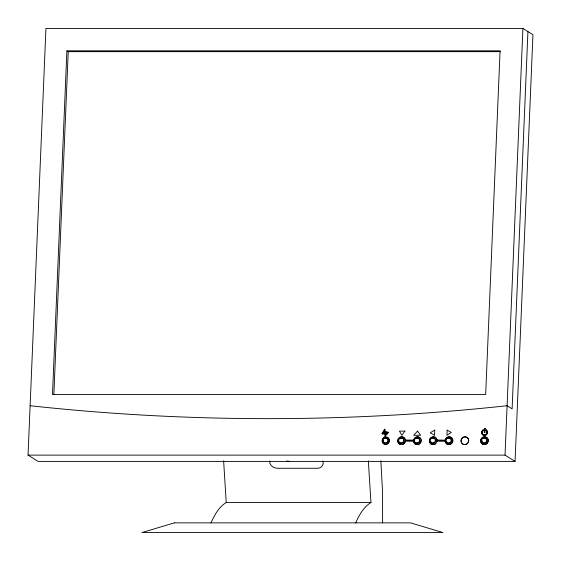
<?xml version="1.0" encoding="UTF-8"?>
<svg xmlns="http://www.w3.org/2000/svg" width="561" height="561" viewBox="0 0 561 561"><rect width="100%" height="100%" fill="white"/><g stroke="black" fill="none" stroke-linecap="round" stroke-linejoin="round"><path stroke-width="0.84" d="M28.05 455.118L45.939 28.443L522.908 28.443L532.95 34.726L515.061 461.401L38.092 461.401L28.05 455.118L505.026 455.118L515.061 461.401M66.892 50.82L52.489 394.474L485.672 394.474L500.075 50.82L66.892 50.82L68.232 51.661L500.538 51.661M53.863 394.432L68.232 51.661M484.522 428.464L484.36 432.342L484.353 428.359L485.153 428.464L484.353 428.359M484.992 432.342L484.985 428.359M505.026 455.118L522.908 28.443M527.929 31.584L512.116 408.864L507.095 405.722A2333.585 2225.073 -58 0 1 30.119 405.722M413.738 441.276L405.217 441.17L405.133 441.675A3.927 3.745 -58 0 1 399.194 443.849A3.927 3.745 -58 0 1 399.46 437.496A3.927 3.745 -58 0 1 405.217 439.663L405.428 440.273L413.78 440.273L405.259 440.168M413.611 440.168L413.695 439.663A3.927 3.745 -58 0 1 419.635 437.496A3.927 3.745 -58 0 1 419.369 443.849A3.927 3.745 -58 0 1 413.611 441.675L413.569 441.17M445.364 441.276L436.844 441.17L436.76 441.675A3.927 3.745 -58 0 1 430.827 443.849A3.927 3.745 -58 0 1 431.093 437.496A3.927 3.745 -58 0 1 436.844 439.663L437.054 440.273L445.406 440.273L436.886 440.168M436.928 441.78L437.012 439.768A3.927 3.745 -58 0 0 430.736 438.029A3.927 3.745 -58 0 0 432.166 444.522M445.245 440.168L445.329 439.663A3.927 3.745 -58 0 1 451.261 437.496A3.927 3.745 -58 0 1 450.995 443.849A3.927 3.745 -58 0 1 445.245 441.675L445.203 441.17M385.281 435.974L385.737 434.298A1.311 1.248 -58 0 0 386.978 432.398L388.493 432.398L386.529 434.922M210.985 522.866C214.484 515.152 218.769 507.06 226.23 502.509L370.954 502.509L368.339 460.805M355.709 522.866C359.208 515.152 363.5 507.06 370.954 502.509M382.006 433.681L384.874 433.891L382.006 433.681L384.643 429.151L385.014 432.061A1.311 1.248 -58 0 0 384.594 433.295M382.343 433.891L384.979 429.361M486.036 429.852A3.015 2.875 -58 0 1 486.618 434.333A3.015 2.875 -58 0 1 482.165 434.333A3.015 2.875 -58 0 1 483.126 429.852L483.351 430.273A2.517 2.398 -58 0 0 482.544 434.018A2.517 2.398 -58 0 0 486.268 434.018A2.517 2.398 -58 0 0 485.777 430.273L486.205 429.95A3.015 2.875 -58 0 1 487.418 433.295M483.351 430.273L483.512 430.378A2.517 2.398 -58 0 0 482.712 434.123A2.517 2.398 -58 0 0 486.436 434.123A2.517 2.398 -58 0 0 485.945 430.378L486.205 429.95M388.493 432.398L388.156 432.187L384.72 436.605L385.4 434.088L385.737 434.298M388.156 432.187L386.641 432.187L386.978 432.398M484.192 432.236L484.823 432.236M289.707 461.423L286.797 460.995M483.126 429.852L483.294 429.95A3.015 2.875 -58 0 0 482.495 434.635A3.015 2.875 -58 0 0 487.095 434.018M405.217 441.17L405.428 440.273M385.014 432.061L384.643 429.151M322.806 460.995C324.454 464.88 320.997 468.631 317.105 468.274L277.814 468.274C273.789 468.414 269.224 465.455 269.673 460.995M223.615 460.805L226.23 502.509M380.835 460.721L382.469 490.209L382.623 522.866M483.407 444.522A3.927 3.745 -58 0 1 480.917 439.768A3.927 3.745 -58 0 1 485.686 437.026A3.927 3.745 -58 0 1 488.168 441.78M487.747 442.713A3.927 3.745 -58 0 1 485.37 444.522M483.701 438.386A2.623 2.496 -58 0 1 487.053 440.224A2.623 2.496 -58 0 1 484.557 443.358A2.623 2.496 -58 0 1 482.067 440.434M463.793 444.522A3.927 3.745 -58 0 1 461.31 439.768A3.927 3.745 -58 0 1 466.072 437.026A3.927 3.745 -58 0 1 468.561 441.78M468.14 442.713A3.927 3.745 -58 0 1 465.756 444.522M449.943 444.522A3.927 3.745 -58 0 0 451.921 438.029A3.927 3.745 -58 0 0 445.497 439.768L445.413 441.78A3.927 3.745 -58 0 0 447.98 444.522M447.944 438.534A2.623 2.496 -58 0 1 451.254 439.291A2.623 2.496 -58 0 1 450.665 442.755A2.623 2.496 -58 0 1 447.25 442.601M446.872 442.068A2.623 2.496 -58 0 1 446.647 441.444M435.876 443.52A3.927 3.745 -58 0 1 434.13 444.522M432.131 438.534A2.623 2.496 -58 0 1 435.441 439.291A2.623 2.496 -58 0 1 434.845 442.755A2.623 2.496 -58 0 1 431.437 442.601M431.058 442.068A2.623 2.496 -58 0 1 430.834 441.444M420.855 438.835A3.927 3.745 -58 0 0 413.864 439.768L413.78 441.78A3.927 3.745 -58 0 0 416.353 444.522M421.199 439.768A3.927 3.745 -58 0 1 421.283 440.778M421.115 441.78A3.927 3.745 -58 0 1 420.694 442.713M420.056 443.52A3.927 3.745 -58 0 1 418.317 444.522M416.318 438.534A2.623 2.496 -58 0 1 419.621 439.291A2.623 2.496 -58 0 1 419.032 442.755A2.623 2.496 -58 0 1 415.624 442.601M400.533 444.522A3.927 3.745 -58 0 1 399.102 438.029A3.927 3.745 -58 0 1 405.386 439.768M405.301 441.78A3.927 3.745 -58 0 1 402.496 444.522M399.965 438.947A2.623 2.496 -58 0 1 403.682 439.116A2.623 2.496 -58 0 1 403.036 442.895A2.623 2.496 -58 0 1 399.432 442.068M387.518 443.94A3.703 3.534 -58 0 1 382.364 441.717A3.703 3.534 -58 0 1 386.01 437.117A3.703 3.534 -58 0 1 389.278 441.717M388.878 442.601A3.703 3.534 -58 0 1 388.282 443.358M384.692 438.534A2.623 2.496 -58 0 1 388.107 439.48A2.623 2.496 -58 0 1 387.034 443.015A2.623 2.496 -58 0 1 383.612 442.068M383.387 441.444A2.623 2.496 -58 0 1 383.443 440.105M386.319 433.562A0.771 0.736 -58 0 1 385.19 433.422A0.771 0.736 -58 0 1 385.575 432.307A0.771 0.736 -58 0 1 386.571 432.833M434.768 430.112L434.558 435.287L430.238 432.776L434.768 430.112M447.152 430.112L446.935 435.287L451.282 432.433L447.152 430.112M404.923 431.107L401.816 435.287L399.439 431.107L404.923 431.107M417.475 431.107L413.801 435.287L420.673 435.287L417.475 431.107M174.366 522.866L141.912 532.557L442.959 532.557L410.54 522.866L174.366 522.866M485.202 444.417A3.927 3.745 -58 0 0 487.172 437.924A3.927 3.745 -58 0 0 480.756 439.663A3.927 3.745 -58 0 0 485.202 444.417M465.595 444.417A3.927 3.745 -58 0 0 467.565 437.924A3.927 3.745 -58 0 0 461.142 439.663A3.927 3.745 -58 0 0 465.595 444.417M386.473 444.2A3.703 3.534 -58 0 0 388.331 438.085A3.703 3.534 -58 0 0 382.279 439.726A3.703 3.534 -58 0 0 386.473 444.2M386.045 433.941A1.311 1.248 -58 0 0 386.22 431.704A1.311 1.248 -58 0 0 384.236 432.748A1.311 1.248 -58 0 0 386.045 433.941M385.821 433.471A0.771 0.736 -58 0 0 385.926 432.152A0.771 0.736 -58 0 0 384.755 432.769A0.771 0.736 -58 0 0 385.821 433.471M385.905 442.959A2.623 2.496 -58 0 0 387.223 438.632A2.623 2.496 -58 0 0 382.939 439.789A2.623 2.496 -58 0 0 385.905 442.959M401.725 442.959A2.623 2.496 -58 0 0 403.036 438.632A2.623 2.496 -58 0 0 398.759 439.789A2.623 2.496 -58 0 0 401.725 442.959M417.538 442.959A2.623 2.496 -58 0 0 418.857 438.632A2.623 2.496 -58 0 0 414.572 439.789A2.623 2.496 -58 0 0 417.538 442.959M433.351 442.959A2.623 2.496 -58 0 0 434.67 438.632A2.623 2.496 -58 0 0 430.385 439.789A2.623 2.496 -58 0 0 433.351 442.959M449.165 442.959A2.623 2.496 -58 0 0 450.483 438.632A2.623 2.496 -58 0 0 446.198 439.789A2.623 2.496 -58 0 0 449.165 442.959M484.921 442.853A2.623 2.496 -58 0 0 485.693 438.414A2.623 2.496 -58 0 0 481.562 440.119A2.623 2.496 -58 0 0 484.921 442.853"/></g></svg>
